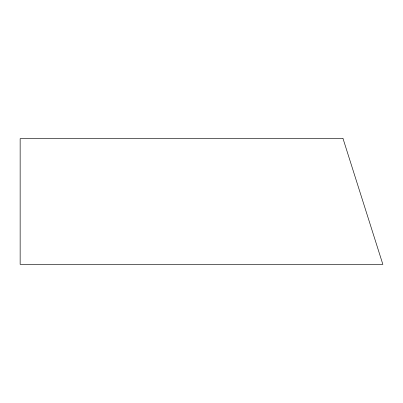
<?xml version="1.0" encoding="UTF-8"?>
<svg xmlns="http://www.w3.org/2000/svg" width="403" height="403" viewBox="0 0 403 403"><rect width="100%" height="100%" fill="white"/><g stroke="black" fill="none" stroke-linecap="round" stroke-linejoin="round"><path stroke-width="0.6" d="M343.039 138.632L20.15 138.632L20.15 264.368L382.85 264.368L343.039 138.632"/></g></svg>
